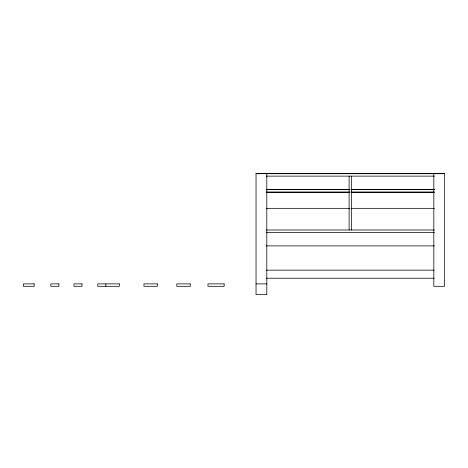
<?xml version="1.0" encoding="UTF-8"?>
<svg xmlns="http://www.w3.org/2000/svg" width="468" height="468" viewBox="0 0 468 468"><rect width="100%" height="100%" fill="white"/><g stroke="black" fill="none" stroke-linecap="round" stroke-linejoin="round"><path stroke-width="0.7" d="M256.031 173.704L444.6 173.704M266.263 176.126L434.368 176.126M266.263 189.329L349.584 189.329M351.047 189.329L434.368 189.329M266.263 189.686L349.584 189.686M351.047 189.686L434.368 189.686M266.263 191.991L349.584 191.991M351.047 191.991L434.368 191.991M266.263 192.348L349.584 192.348M351.047 192.348L434.368 192.348M266.263 208.336L349.584 208.336M351.047 208.336L434.368 208.336M266.263 230.004L434.368 230.004M266.263 232.426L434.368 232.426M266.263 245.899L434.368 245.899M266.473 270.141L434.158 270.141M266.473 278.226L434.158 278.226M256.031 283.883L266.807 283.883M433.824 173.704L433.824 286.305L444.6 286.305L444.6 173.341L256.031 173.341L256.031 294.659L266.807 294.659L266.807 173.704M351.526 176.126L351.526 230.004M349.105 176.126L349.105 230.004M105.862 283.883L105.862 286.305M34.176 283.883L23.4 283.883L23.4 286.305L34.176 286.305L34.176 283.883M58.904 283.883L50.819 283.883L50.819 286.305L58.904 286.305L58.904 283.883M82.017 283.883L73.938 283.883L73.938 286.305L82.017 286.305L82.017 283.883M119.328 283.883L97.777 283.883L97.777 286.305L119.328 286.305L119.328 283.883M157.406 283.883L143.939 283.883L143.939 286.305L157.406 286.305L157.406 283.883M190.254 283.883L176.787 283.883L176.787 286.305L190.254 286.305L190.254 283.883M224.131 283.883L207.968 283.883L207.968 286.305L224.131 286.305L224.131 283.883"/></g></svg>
